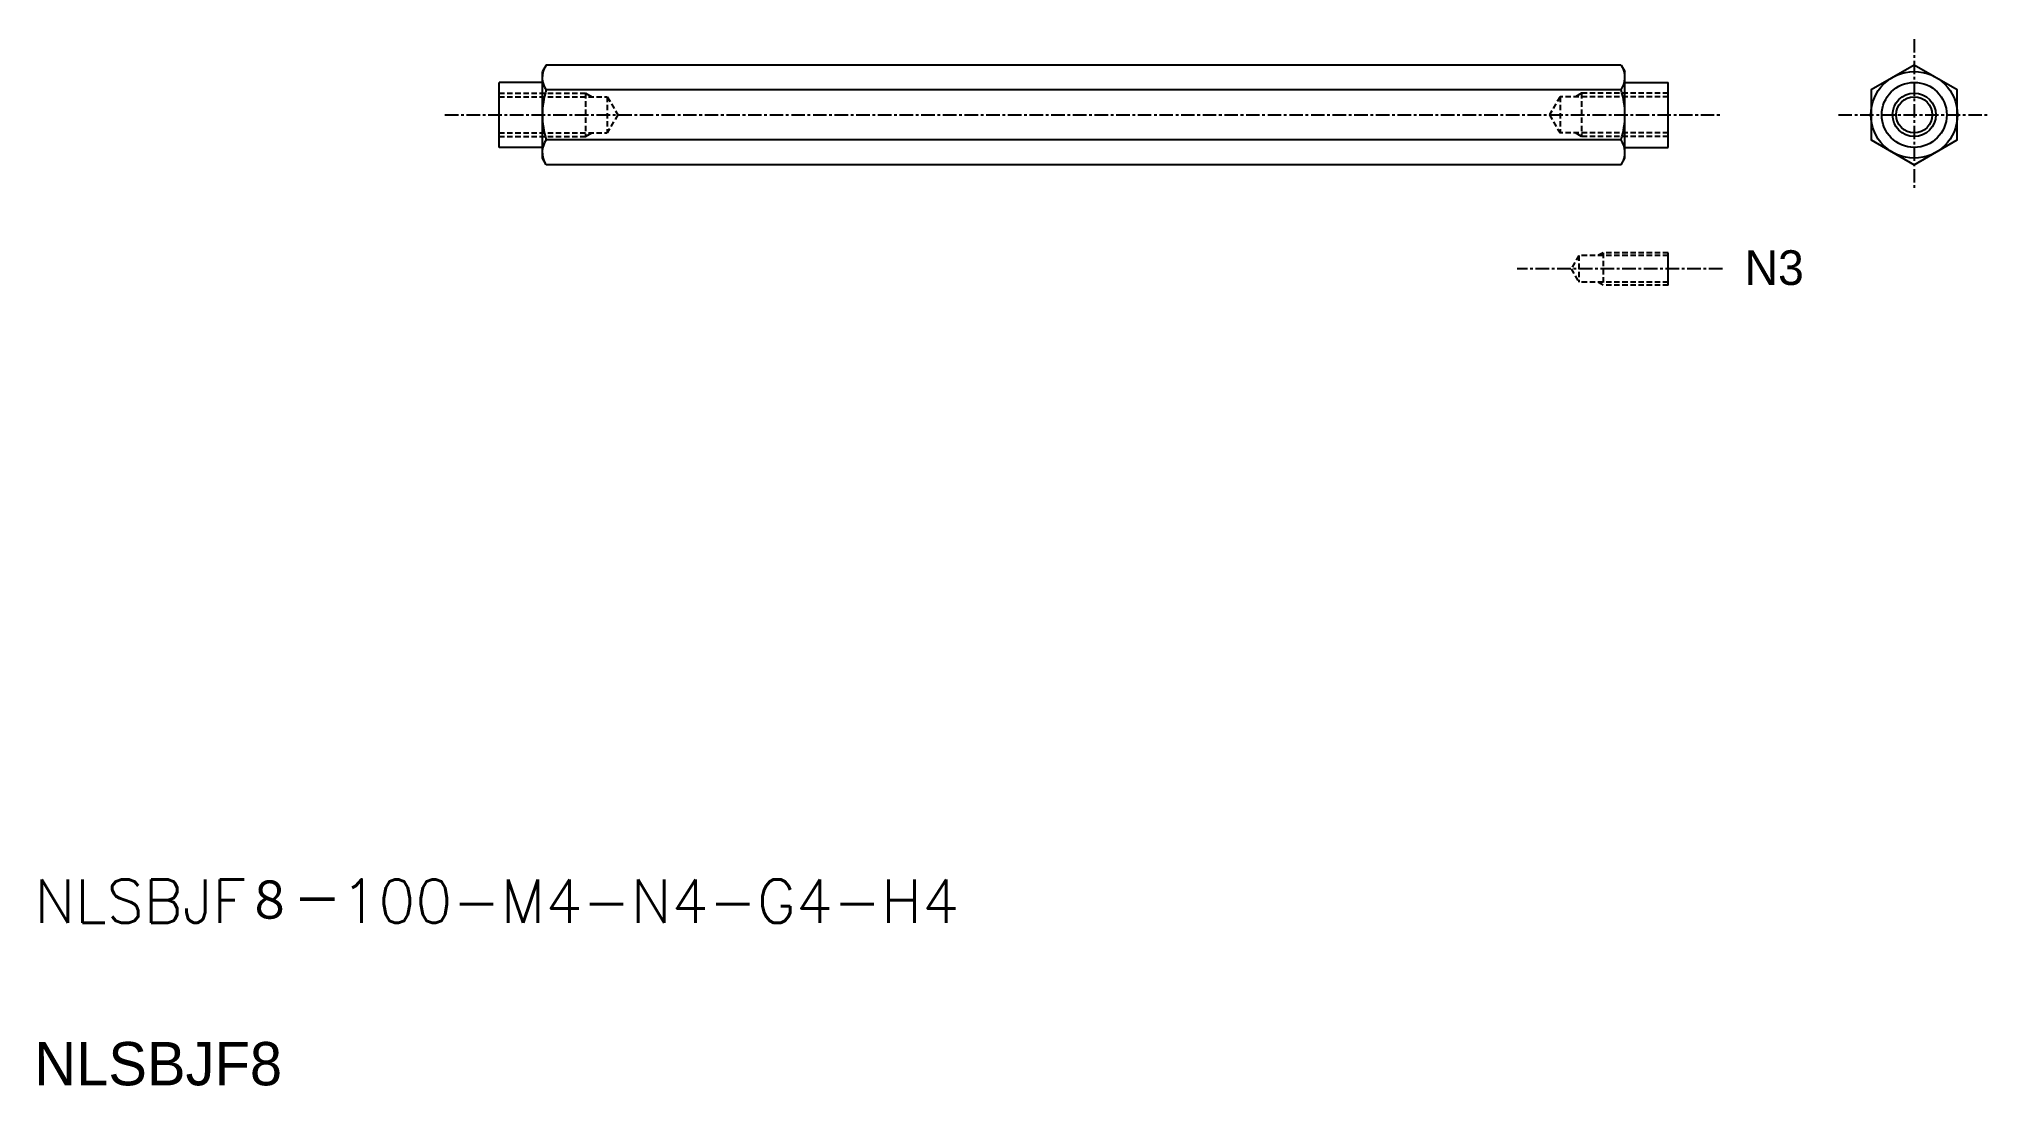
# Model space of a CAD drawing. Extents: x -132 to 49, y 70 to 167.
import ezdxf

# ---------------------------------------------------------------- set-up
doc = ezdxf.new("R2010")
doc.units = 0
doc.linetypes.add('CENTER', pattern=[2, 1.25, -0.25, 0.25, -0.25])
doc.linetypes.add('DASHED', pattern=[0.75, 0.5, -0.25])
doc.layers.get('0').update_dxf_attribs({"linetype": 'CONTINUOUS'})
doc.layers.add('CENTER', color=1, linetype='CENTER')
doc.styles.add('スタイル1', font='txt.shx', dxfattribs={"bigfont": 'bigfont.shx'})

msp = doc.modelspace()

# ---------------------------------------------------------------- linework, layer by layer
at = {"color": 7, "linetype": 'CONTINUOUS'}
for p, q in [((-84.77, 164.25), (-85.11, 163.65)), ((14.54, 164.25), (-84.77, 164.25)), ((14.54, 164.25), (14.89, 163.65)), ((-89.11, 156.65), (-89.11, 162.65)), ((-85.11, 162.65), (-89.11, 162.65)), ((-85.11, 155.65), (-85.11, 163.65)), ((14.89, 155.65), (14.89, 163.65)), ((14.89, 162.65), (18.89, 162.65)), ((18.89, 156.65), (18.89, 162.65)), ((44.61, 162.54), (44.61, 162.54)), ((14.52, 161.95), (-84.75, 161.95)), ((14.52, 157.35), (-84.75, 157.35)), ((-85.11, 156.65), (-89.11, 156.65)), ((-84.77, 155.05), (-85.11, 155.65)), ((14.54, 155.05), (-84.77, 155.05)), ((14.54, 155.05), (14.89, 155.65)), ((14.89, 156.65), (18.89, 156.65)), ((18.89, 143.93), (18.89, 146.93))]:
    msp.add_line(p, q, dxfattribs=at)
msp.add_line((43.61, 163.11), (43.61, 163.11))
at = {"color": 3, "linetype": 'DASHED'}
for p, q in [((-89.11, 161.65), (-81.11, 161.65)), ((-89.11, 161.32), (-79.11, 161.32)), ((-81.11, 161.65), (-81.11, 157.65)), ((-79.11, 161.32), (-79.11, 157.98)), ((-79.11, 161.32), (-78.15, 159.65)), ((8.89, 161.32), (7.92, 159.65)), ((8.89, 161.32), (8.89, 157.98)), ((18.89, 161.32), (8.89, 161.32)), ((10.89, 161.65), (10.89, 157.65)), ((18.89, 161.65), (10.89, 161.65)), ((-78.15, 159.65), (-79.11, 157.98)), ((7.92, 159.65), (8.89, 157.98)), ((-89.11, 157.98), (-79.11, 157.98)), ((-89.11, 157.65), (-81.11, 157.65)), ((18.89, 157.98), (8.89, 157.98)), ((18.89, 157.65), (10.89, 157.65)), ((10.64, 146.67), (9.92, 145.43)), ((18.89, 146.67), (10.64, 146.67)), ((10.64, 146.67), (10.64, 144.2)), ((12.89, 146.93), (12.43, 146.67)), ((18.89, 146.93), (12.89, 146.93)), ((12.89, 146.93), (12.89, 143.93)), ((9.92, 145.43), (10.64, 144.2)), ((18.89, 144.2), (10.64, 144.2)), ((12.89, 143.93), (12.43, 144.2)), ((18.89, 143.93), (12.89, 143.93))]:
    msp.add_line(p, q, dxfattribs=at)
at = {"color": 3}
for p, q in [((-81.11, 161.65), (-80.54, 161.32)), ((10.89, 161.65), (10.31, 161.32)), ((-81.11, 157.65), (-80.54, 157.98)), ((10.89, 157.65), (10.31, 157.98))]:
    msp.add_line(p, q, dxfattribs=at)
at = {"color": 7, "linetype": 'CONTINUOUS'}
msp.add_lwpolyline([(41.61, 164.25), (37.62, 161.95), (37.62, 157.35), (41.61, 155.05), (45.59, 157.35), (45.59, 161.95)], close=True, dxfattribs=at)
for radius in [4, 3, 1.67]:
    msp.add_circle((41.61, 159.65), radius, dxfattribs=at)
at = {"color": 3, "linetype": 'CONTINUOUS'}
msp.add_circle((41.61, 159.65), 2, dxfattribs=at)
at = {"color": 7, "linetype": 'CONTINUOUS'}
for centre, radius, start, end in [((-83.09, 163.11), 2.03, 150.2088, 214.8712), ((12.86, 163.11), 2.03, 325.1309, 29.7892), ((-77.66, 159.65), 7.45, 162.0163, 197.9837), ((7.44, 159.65), 7.45, 342.0163, 17.9837), ((-83.09, 156.19), 2.03, 145.1288, 209.7912), ((12.86, 156.19), 2.03, 330.2088, 34.8712)]:
    msp.add_arc(centre, radius, start, end, dxfattribs=at)
at = {"layer": 'CENTER', "color": 1, "linetype": 'CENTER'}
for p, q in [((41.61, 166.65), (41.61, 152.65)), ((-94.11, 159.65), (23.89, 159.65)), ((34.61, 159.65), (48.61, 159.65)), ((23.89, 145.43), (4.92, 145.43))]:
    msp.add_line(p, q, dxfattribs=at)

# ---------------------------------------------------------------- texts
at = {"color": 7, "linetype": 'CONTINUOUS'}
for s, height, p in [('N3', 3.2, (25.94, 143.95)), ('NLSBJF8', 4, (-132.04, 70.07))]:
    msp.add_text(s, height=height, dxfattribs=at).set_placement(p)
at = {"color": 7, "linetype": 'CONTINUOUS', "style": 'スタイル1'}
msp.add_text('NLSBJF８－100-M4-N4-G4-H4', height=4, dxfattribs=at).set_placement((-132.04, 85.07))

doc.saveas('drawing.dxf')
